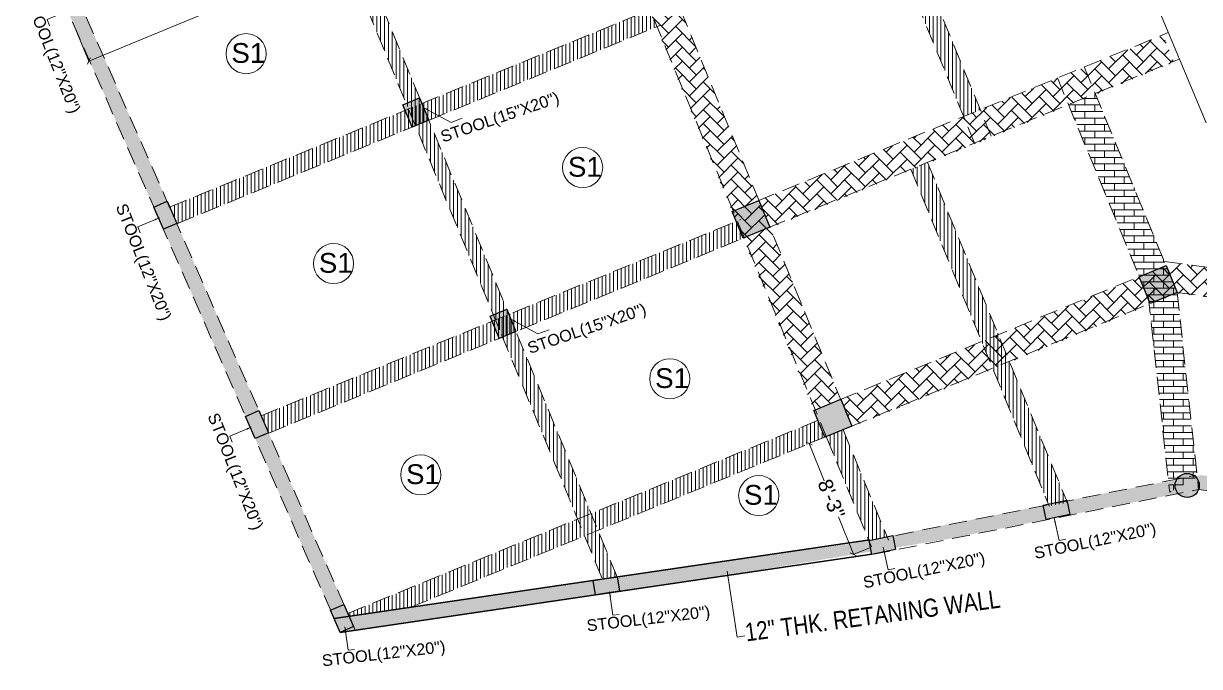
# Model space of a CAD drawing. Header units: inches. Extents: x 1182429 to 1211915, y -922309 to -906718.
# Drawn here: x 1182953 to 1183925, y -920591 to -920059 of the extents above; entities that cross this region are included whole.
import ezdxf

# ---------------------------------------------------------------- set-up
doc = ezdxf.new("R2010")
doc.units = ezdxf.units.IN
doc.header["$LTSCALE"] = 6
doc.header["$PDMODE"] = 2
doc.linetypes.add('CONTINOUS', pattern=[2000000, 1000000, 1000000])
doc.linetypes.add('DASHED2', pattern=[0.375, 0.25, -0.125])
for name, color, linetype in [('A-CUTOUT', 3, 'CONTINOUS'), ('COLL SIZE', 160, 'Continuous'), ('DIM', 7, 'Continuous'), ('door', 5, 'Continuous'), ('FITTING', 24, 'Continuous'), ('Plot Boundary', 245, 'Continuous')]:
    doc.layers.add(name, color=color, linetype=linetype)
for name, color, linetype, lineweight in [('col hatch', 13, 'Continuous', 30), ('column', 240, 'Continuous', 25), ('v.b', 200, 'Continuous', 5), ('W', 250, 'Continuous', 5), ('wall', 7, 'Continuous', 30)]:
    doc.layers.add(name, color=color, linetype=linetype, lineweight=lineweight)
doc.styles.add('A', font='arial.ttf')
doc.styles.add('ARI', font='arial.ttf')
doc.styles.add('TYTLE-TEXT', font='swissel.ttf', dxfattribs={"width": 0.75, "height": 250})
doc.dimstyles.new('Copy(2) of AA', dxfattribs={"dimtxt": 12, "dimasz": 4, "dimexe": 0.18, "dimexo": 0, "dimgap": 0.09, "dimtad": 0, "dimdec": 0, "dimzin": 0, "dimdsep": 46, "dimlunit": 3, "dimtxsty": 'ARI', "dimblk": 'OBLIQUE', "dimcen": 0.09, "dimclrd": 7, "dimclre": 7, "dimclrt": 7, "dimadec": 0, "dimazin": 0, "dimtfac": 1, "dimtdec": 0, "dimtofl": 0, "dimtmove": 0, "dimatfit": 3, "dimfxl": 1, "dimtolj": 1, "dimtzin": 0, "dimlwd": 5, "dimlwe": 5, "dimarcsym": 0})
pattern_1 = [(90, (-20156.25515133678, -15772.31682772096), (-3.175, 0), [])]

# ---------------------------------------------------------------- blocks, each defined once
blk = doc.blocks.new('_Oblique')
at = {"layer": 'DIM', "color": 0, "lineweight": -2}
blk.add_line((-0.5, -0.5), (0.5, 0.5), dxfattribs=at)
blk = doc.blocks.new('*D170')
at = {"layer": 'Defpoints', "color": 0, "ltscale": 6, "transparency": 16777216}
for p in [(1183405.317838063, -919888.0419132428, -8022.922091387296), (1182993.258883086, -920058.0887407814, -17289.02613338118), (1183006.611779637, -920090.4455961168)]:
    blk.add_point(p, dxfattribs=at)
at = {"layer": 'wall', "color": 7, "lineweight": 5, "ltscale": 6, "transparency": 16777216}
for p, q in [((1183405.317838063, -919888.0419132428), (1183418.739399201, -919920.5651572032)), ((1183418.670734615, -919920.3987685782), (1183218.914893024, -920002.8332035893)), ((1183006.611779637, -920090.4455961168), (1183180.650881524, -920018.6238415206)), ((1182993.258883086, -920058.0887407814), (1183006.680444224, -920090.6119847419))]:
    blk.add_line(p, q, dxfattribs=at)
at = {"layer": 'wall', "color": 7, "lineweight": 5, "ltscale": 6, "transparency": 16777216, "xscale": 4, "yscale": 4, "zscale": 4}
for p, rotation in [((1183418.670734615, -919920.3987685782), 22.42476301052546), ((1183006.611779637, -920090.4455961168), 202.4247630105255)]:
    blk.add_blockref('_Oblique', p, dxfattribs=dict(at, rotation=rotation))
at = {"layer": 'wall', "color": 7, "ltscale": 6, "transparency": 16777216, "insert": (1183199.782887274, -920010.728522555), "char_height": 12, "attachment_point": 5, "rotation": 22.424763010525457, "style": 'ARI'}
blk.add_mtext('\\A1;37\'-2"', dxfattribs=at)
blk = doc.blocks.new('*D130')
at = {"layer": 'Defpoints', "color": 0, "ltscale": 6, "transparency": 16777216}
for p in [(1183616.720511067, -920401.2020202496, -8022.884435795179), (1183639.162299046, -920498.6321459678), (1183653.309270743, -920492.9930300137, -8022.884435795179)]:
    blk.add_point(p, dxfattribs=at)
at = {"layer": 'wall', "color": 7, "lineweight": 5, "ltscale": 6, "transparency": 16777216}
for p, q in [((1183616.720511067, -920401.2020202496), (1183602.406333507, -920406.9077860325)), ((1183602.573539369, -920406.8411362036), (1183614.92582478, -920437.8295807636)), ((1183639.162299046, -920498.6321459678), (1183626.810013635, -920467.6437014081)), ((1183653.309270743, -920492.9930300137), (1183638.995093184, -920498.6987957967))]:
    blk.add_line(p, q, dxfattribs=at)
at = {"layer": 'wall', "color": 7, "lineweight": 5, "ltscale": 6, "transparency": 16777216, "xscale": 4, "yscale": 4, "zscale": 4}
for p, rotation in [((1183602.573539369, -920406.8411362036), 111.7326909700284), ((1183639.162299046, -920498.6321459678), 291.7326909700284)]:
    blk.add_blockref('_Oblique', p, dxfattribs=dict(at, rotation=rotation))
at = {"layer": 'wall', "color": 7, "ltscale": 6, "transparency": 16777216, "insert": (1183620.867919208, -920452.7366410857), "char_height": 12, "attachment_point": 5, "rotation": 291.7326909700284, "style": 'ARI'}
blk.add_mtext('\\A1;8\'-3"', dxfattribs=at)

msp = doc.modelspace()

# ---------------------------------------------------------------- hatches: boundary and pattern name
at = {"layer": 'A-CUTOUT', "lineweight": 0, "ltscale": 0.3}
h = msp.add_hatch(dxfattribs=at)
h.set_pattern_fill('AR-BRSTD', color=256, scale=0.08)
h.set_pattern_definition([(0, (44398.92214466096, -17805.98634483048), (0, 5.419344), []), (90, (44398.92214466096, -17805.98634483048), (-8.128, 5.419344), [5.419344, -5.419344])])
h.paths.add_polyline_path([(1183839.24975495, -920117.2968823076), (1183906.777382315, -920280.68586304), (1183923.574213866, -920434.7019335352), (1183900.797789081, -920447.226165093), (1183883.423950156, -920287.9193105635), (1183817.050969592, -920126.4190492397)])
at = {"layer": 'col hatch', "lineweight": 25, "ltscale": 100, "true_color": 0x52271e}
h = msp.add_hatch(color=19, dxfattribs=at)
h.dxf.hatch_style = 1
h.paths.add_polyline_path([(1183266.483239264, -920126.599045088), (1183280.357252604, -920120.8971371766), (1183287.959796486, -920139.3958216306), (1183274.085783146, -920145.0977295421)])
h = msp.add_hatch(color=19, dxfattribs=at)
h.dxf.hatch_style = 1
h.paths.add_polyline_path([(1183338.582805257, -920301.4414873564), (1183352.456818597, -920295.739579445), (1183360.059362479, -920314.238263899), (1183346.185349139, -920319.9401718104)])
at = {"layer": 'COLL SIZE', "lineweight": 25, "ltscale": 100}
h = msp.add_hatch(color=256, dxfattribs=at)
h.dxf.hatch_style = 1
h.paths.add_polyline_path([(1183068.436388373, -920229.6150125057), (1183060.405855387, -920211.2980674488), (1183071.395176209, -920206.4742464198), (1183079.42439796, -920224.7917670504)])
h = msp.add_hatch(color=256, dxfattribs=at)
h.dxf.hatch_style = 1
h.paths.add_polyline_path([(1183144.395555557, -920402.8712452217), (1183136.365022571, -920384.5543001648), (1183147.354343393, -920379.7304791359), (1183155.383565144, -920398.0479997664)])
h = msp.add_hatch(color=256, dxfattribs=at)
h.dxf.hatch_style = 1
h.paths.add_polyline_path([(1183796.205018445, -920457.949197806), (1183815.776550692, -920453.8315376036), (1183818.247146813, -920465.5744569513), (1183798.675614567, -920469.6921171532)])
h = msp.add_hatch(color=256, dxfattribs=at)
h.dxf.hatch_style = 1
h.paths.add_polyline_path([(1183652.073972682, -920487.12157034), (1183671.645504929, -920483.0039101377), (1183674.11610105, -920494.7468294854), (1183654.544568804, -920498.8644896873)])
h = msp.add_hatch(color=256, dxfattribs=at)
h.dxf.hatch_style = 1
h.paths.add_polyline_path([(1183424.015269173, -920520.2734191084), (1183443.791471523, -920517.2898272038), (1183445.581626665, -920529.1555486134), (1183425.805424316, -920532.1391405175)])
h = msp.add_hatch(color=256, dxfattribs=at)
h.dxf.hatch_style = 1
h.paths.add_polyline_path([(1183214.681340416, -920563.1869878726), (1183206.65080743, -920544.8700428157), (1183217.640128252, -920540.0462217868), (1183225.669350003, -920558.3637424173)])
at = {"layer": 'column', "ltscale": 10}
h = msp.add_hatch(color=256, dxfattribs=at)
h.dxf.hatch_style = 1
h.paths.add_polyline_path([(1183538.774141934, -920214.8427117395), (1183560.972563278, -920205.7196590807), (1183570.095615937, -920227.9180804252), (1183547.897194593, -920237.0411330841)])
h = msp.add_hatch(color=256, dxfattribs=at)
h.dxf.hatch_style = 1
h.paths.add_polyline_path([(1183875.592641288, -920268.8639898893), (1183897.791062632, -920259.7409372304), (1183906.914115291, -920281.9393585749), (1183884.715693946, -920291.0624112338)])
h = msp.add_hatch(color=256, dxfattribs=at)
h.dxf.hatch_style = 1
h.paths.add_polyline_path([(1183606.436644005, -920379.4806664197), (1183628.635065349, -920370.3576137611), (1183637.758118008, -920392.5560351055), (1183615.559696664, -920401.6790877642)])
h = msp.add_hatch(color=256, dxfattribs=at)
h.dxf.hatch_style = 1
edge = h.paths.add_edge_path()
edge.add_arc((1183915.252739371, -920441.6561052875), 9.999999999999998, 0, 360)
h = msp.add_hatch(color=256, dxfattribs=at)
h.dxf.hatch_style = 1
edge = h.paths.add_edge_path()
edge.add_arc((1183915.252739371, -920441.6561052874), 9.999999999999998, 0, 360)
at = {"layer": 'door', "lineweight": 0, "ltscale": 0.3}
h = msp.add_hatch(dxfattribs=at)
h.set_pattern_fill('AR-HBONE', color=256, scale=0.08)
h.set_pattern_definition([(45, (44398.92215663171, -17805.9864268346), (0, 11.49472783496852), [24.384, -8.128]), (135, (44404.66951663163, -17800.23906683456), (1.13686837721616e-15, 11.49472783496852), [24.384, -8.128])])
h.paths.add_polyline_path([(1183269.263998896, -919559.0644922019), (1183291.46242436, -919549.9414495658), (1183628.635046758, -920370.3576214017), (1183606.589130858, -920379.3984379194)])
h = msp.add_hatch(dxfattribs=at)
h.set_pattern_fill('AR-HBONE', color=256, scale=0.08)
h.set_pattern_definition([(45, (-19877.62189945811, -16450.29360530793), (0, 11.49472783496852), [24.384, -8.128]), (135, (-19871.87453945819, -16444.54624530789), (1.13686837721616e-15, 11.49472783496852), [24.384, -8.128])])
h.paths.add_polyline_path([(1183577.694337155, -920198.9312547543), (1183895.281050857, -920069.093136033), (1183904.550426393, -920091.2317365906), (1183570.36533153, -920228.5743057266), (1183560.972556746, -920205.71959031)])
h = msp.add_hatch(dxfattribs=at)
h.set_pattern_fill('AR-HBONE', color=256, scale=0.08)
h.set_pattern_definition([(45, (-19809.95939738746, -16614.93155998818), (0, 11.49472783496852), [24.384, -8.128]), (135, (-19804.21203738754, -16609.18419998814), (1.13686837721616e-15, 11.49472783496852), [24.384, -8.128])])
h.paths.add_polyline_path([(1183645.356839225, -920363.5692094346), (1183904.840132671, -920257.4587414847), (1183983.735059749, -920267.8526827729), (1183994.462356382, -920293.4733229436), (1183907.183673811, -920282.5952545599), (1183638.027833601, -920393.2122604068), (1183628.635058817, -920370.3575449903)])
at = {"layer": 'FITTING', "lineweight": 0, "ltscale": 0.3}
h = msp.add_hatch(dxfattribs=at)
h.set_pattern_fill('ANSI31', color=256, angle=45)
h.set_pattern_definition(pattern_1)
h.paths.add_polyline_path([(1182749.103556291, -918832.6620047267), (1182717.175937162, -918754.7828018967), (1182705.912029097, -918759.3992429976), (1182841.164737776, -919087.388927583), (1182909.791066668, -919253.808721961), (1182984.189288588, -919434.2254365667), (1183033.655270854, -919554.1811260278), (1183098.473737428, -919711.3668017497), (1183146.359532154, -919827.490514625), (1183177.063203766, -919901.9473418935), (1183212.20404994, -919987.1643786926), (1183238.178391195, -920050.1525145959), (1183289.138326016, -920173.7310596145), (1183324.805254892, -920260.223854224), (1183366.977365936, -920362.4918053425), (1183403.395061714, -920450.8052200482), (1183431.554914834, -920519.0932523768), (1183443.791471523, -920517.2898272038), (1183416.697837917, -920451.5873482574), (1183386.324700273, -920377.9320704218), (1183364.020031051, -920323.8429398277), (1183337.84957176, -920260.379214983), (1183310.675532881, -920194.48179579), (1183273.169297948, -920103.5286586143), (1183244.195090257, -920033.2658052162), (1183219.093667066, -919972.3945076617), (1183193.550263372, -919910.4514012896), (1183162.276458703, -919834.6119934922), (1183131.167701167, -919759.1728272696), (1183100.523172162, -919684.8594216388), (1183081.628190192, -919639.0388296745), (1183054.105290621, -919572.29541849), (1183024.202075172, -919499.77970846), (1182998.725323969, -919437.9982352993), (1182975.253912763, -919381.0797392954), (1182945.319184207, -919308.4876095471), (1182906.154293674, -919213.5122096608), (1182866.167113867, -919116.5427469367), (1182833.81427488, -919038.0866660324), (1182788.487048192, -918928.1675159478), (1182761.509229572, -918862.7459335912)])
h = msp.add_hatch(dxfattribs=at)
h.set_pattern_fill('ANSI31', color=256, angle=45)
h.set_pattern_definition([(90, (53170.20079468028, -17807.47920022742), (-3.175, 0), [])])
h.paths.add_polyline_path([(1183479.771893466, -919487.2620245776), (1183744.25135146, -920130.7995185605), (1183730.37733812, -920136.5014264722), (1183460.870271696, -919480.7306401415), (1183474.744287611, -919475.0287384941)])
h = msp.add_hatch(dxfattribs=at)
h.set_pattern_fill('ANSI31', color=256, angle=45)
h.set_pattern_definition([(90, (-20295.13197329338, -15432.44650567067), (-3.175, 0), [])])
h.paths.add_polyline_path([(1183418.656330323, -920069.4390176194), (1183470.98097197, -920047.9347649656), (1183476.682874707, -920061.8087657138), (1183134.12863596, -920202.5908797575), (1183079.42439796, -920224.7917670504), (1183073.515047035, -920211.3104284047)])
h = msp.add_hatch(dxfattribs=at)
h.set_pattern_fill('ANSI31', color=256, angle=45)
h.set_pattern_definition([(90, (53172.83077672799, -17805.98643778451), (-3.175, 0), [])])
h.paths.add_polyline_path([(1183694.256299354, -920198.56075429), (1183686.633143823, -920180.0118729168), (1183700.507161938, -920174.3099766243), (1183816.188316712, -920455.7886908283), (1183801.19830963, -920458.7751306578)])
h = msp.add_hatch(dxfattribs=at)
h.set_pattern_fill('ANSI31', color=256, angle=45)
h.set_pattern_definition([(90, (-20223.92955452157, -15607.65013100021), (-3.175, 0), [])])
h.paths.add_polyline_path([(1183489.858749094, -920244.6426429489), (1183542.183390742, -920223.1383902951), (1183547.885293479, -920237.0123910434), (1183205.331054732, -920377.7945050871), (1183155.497766701, -920398.3084858886), (1183149.187093419, -920383.9116360957)])
h = msp.add_hatch(dxfattribs=at)
h.set_pattern_fill('ANSI31', color=256, angle=45)
h.set_pattern_definition(pattern_1)
h.paths.add_polyline_path([(1183557.533152279, -920409.3093396696), (1183609.857793927, -920387.8050870158), (1183615.559696664, -920401.6790877641), (1183273.005457917, -920542.4612018078), (1183221.993579033, -920549.9796318884), (1183220.964167509, -920547.631634022)])
h = msp.add_hatch(dxfattribs=at)
h.set_pattern_fill('ANSI31', color=256, angle=45)
h.set_pattern_definition([(90, (53024.76206954406, -17837.00269864744), (-3.175, 0), [])])
h.paths.add_polyline_path([(1183618.621563892, -920405.827601303), (1183616.721468199, -920401.2016187413), (1183630.595253447, -920395.499826301), (1183666.942068189, -920483.9377357768), (1183651.948268395, -920486.9170749477)])
at = {"layer": 'Plot Boundary', "ltscale": 10}
h = msp.add_hatch(dxfattribs=at)
h.set_pattern_fill('AR-CONC', color=250, scale=0.06)
h.set_pattern_definition([(49.99999999999999, (-20156.25515133678, -15772.31682772096), (10.93108013976024, -0.9563451323341852), [1.143, -12.573]), (355, (-20156.25515133678, -15772.31682772096), (-2.11460528549816, 11.46341071434211), [0.9144, -10.0584350502]), (100.4514447, (-20155.34423091682, -15772.39652293094), (8.816474825421196, 10.50706511473171), [0.9714005279999998, -10.685414676]), (46.18420000000001, (-20156.25515133678, -15769.26882772101), (16.26474245352779, -2.522539675963629), [1.7145, -18.8595]), (96.63555760999994, (-20154.89975733683, -15769.47903772094), (14.24424804309018, 14.84556747586329), [1.4571013884, -16.0281364896]), (351.1841511700001, (-20156.25515133678, -15769.26882772101), (14.24424804389862, 14.84556747513196), [1.3715980242, -15.0875839152]), (21, (-20154.7311513368, -15770.030827721), (9.096863476147949, -6.135911891225256), [1.143, -12.573]), (326.0000000000001, (-20154.7311513368, -15770.030827721), (3.708121700858824, 11.05127796733916), [0.9144, -10.0584]), (71.45144499999999, (-20153.97307938081, -15770.54215371492), (12.80498515672297, 4.915366133154314), [0.971400528, -10.685396256]), (37.50000000000001, (-20156.25515133678, -15772.31682772096), (0.185316195035509, 5.073302332389186), [0, -9.93648, 0, -10.2108, 0, -10.0965]), (7.499999999999999, (-20156.25515133678, -15772.31682772096), (4.009179750618345, 6.010834489087171), [0, -5.821679999999999, 0, -9.70788, 0, -3.8481]), (327.5, (-20159.65367133683, -15772.31682772096), (8.135435710012283, -0.3437246395604066), [0, -3.81, 0, -11.8872, 0, -15.7734]), (317.5, (-20161.1776713368, -15772.31682772096), (8.887750883161083, 1.525589461999982), [0, -4.952999999999999, 0, -7.89432, 0, -11.2014])])
h.paths.add_polyline_path([(1184025.012524817, -920446.8833604113), (1184060.791977672, -920451.8923000605), (1184066.181237461, -920464.7637895481), (1183924.692550585, -920444.9560998684), (1183716.167253524, -920486.1721385568), (1183528.973095622, -920516.8648245235), (1183373.377978936, -920539.7973459533), (1183214.681340416, -920563.1869878726), (1183021.992680263, -920123.6809666374), (1182748.763695847, -919500.4694931072), (1182460.553049185, -918843.0861551821), (1182822.165367084, -918696.0772321811), (1182994.147877078, -918626.3291072135), (1183183.910107257, -918549.3703528314), (1183188.456595527, -918560.4757319068), (1183003.273859242, -918635.6683292036), (1182826.914882173, -918707.2780797044), (1182637.763870001, -918784.0819771512), (1182476.495759003, -918849.5641509779), (1182540.434653104, -918995.4031895918), (1182612.710224441, -919160.2574615849), (1182763.440029046, -919504.05899433), (1182872.473042467, -919752.7537845357), (1182968.683299293, -919972.2009857665), (1183051.704950949, -920161.566129344), (1183110.935232712, -920296.6652340537), (1183199.043888949, -920497.6333912251), (1183221.93282209, -920549.9885866033), (1183381.547899654, -920526.4635797476), (1183547.135604945, -920502.0582919663), (1183637.359326658, -920489.8133246324), (1183721.398248805, -920473.1151711503), (1183849.784528223, -920447.6053984892), (1183926.356264648, -920433.0719906511)])

# ---------------------------------------------------------------- linework, layer by layer
at = {"layer": 'col hatch', "color": 19, "lineweight": 25, "ltscale": 100, "true_color": 0x52271e}
for points, elevation in [([(1183266.483239264, -920126.599045088), (1183280.357252604, -920120.8971371766), (1183287.959796486, -920139.3958216306), (1183274.085783146, -920145.0977295421), (1183266.483239264, -920126.599045088)], -13508.91588974975), ([(1183338.582805257, -920301.4414873564), (1183352.456818597, -920295.739579445), (1183360.059362479, -920314.238263899), (1183346.185349139, -920319.9401718104), (1183338.582805257, -920301.4414873564)], -13502.82769431131)]:
    msp.add_lwpolyline(points, dxfattribs=dict(at, elevation=elevation))
at = {"layer": 'COLL SIZE', "lineweight": 25, "ltscale": 100}
for points, elevation in [([(1183068.436388373, -920229.6150125057), (1183060.405855387, -920211.2980674488), (1183071.395176209, -920206.4742464198), (1183079.42439796, -920224.7917670504), (1183068.436388373, -920229.6150125057)], -19913.2677820381), ([(1183144.395555557, -920402.8712452217), (1183136.365022571, -920384.5543001648), (1183147.354343393, -920379.7304791359), (1183155.383565144, -920398.0479997664), (1183144.395555557, -920402.8712452217)], -19794.58000227964), ([(1183796.205018445, -920457.949197806), (1183815.776550692, -920453.8315376036), (1183818.247146813, -920465.5744569513), (1183798.675614567, -920469.6921171532), (1183796.205018445, -920457.949197806)], -8022.884435795178), ([(1183652.073972682, -920487.12157034), (1183671.645504929, -920483.0039101377), (1183674.11610105, -920494.7468294854), (1183654.544568804, -920498.8644896873), (1183652.073972682, -920487.12157034)], -8022.884435795179), ([(1183424.015269173, -920520.2734191084), (1183443.791471523, -920517.2898272038), (1183445.581626665, -920529.1555486134), (1183425.805424316, -920532.1391405175), (1183424.015269173, -920520.2734191084)], -13459.77636011887), ([(1183214.681340416, -920563.1869878726), (1183206.65080743, -920544.8700428157), (1183217.640128252, -920540.0462217868), (1183225.669350003, -920558.3637424173), (1183214.681340416, -920563.1869878726)], -19470.42065313823)]:
    msp.add_lwpolyline(points, dxfattribs=dict(at, elevation=elevation))
at = {"layer": 'column', "ltscale": 10, "elevation": -8022.884435795179}
for points in [[(1183538.774141934, -920214.8427117395), (1183560.972563278, -920205.7196590807), (1183570.095615937, -920227.9180804252), (1183547.897194593, -920237.0411330841), (1183538.774141934, -920214.8427117395)], [(1183875.592641288, -920268.8639898893), (1183897.791062632, -920259.7409372304), (1183906.914115291, -920281.9393585749), (1183884.715693946, -920291.0624112338), (1183875.592641288, -920268.8639898893)], [(1183606.436644005, -920379.4806664197), (1183628.635065349, -920370.3576137611), (1183637.758118008, -920392.5560351055), (1183615.559696664, -920401.6790877642), (1183606.436644005, -920379.4806664197)]]:
    msp.add_lwpolyline(points, dxfattribs=at)
at = {"layer": 'column', "ltscale": 10}
for centre in [(1183915.252739371, -920441.6561052875, -4053.763878053162), (1183915.252739371, -920441.6561052874, -8022.884435795178)]:
    msp.add_circle(centre, 9.999999999999998, dxfattribs=at)
at = {"layer": 'v.b', "linetype": 'DASHED2', "ltscale": 10}
for p, q in [((1182704.85641287, -918756.8393590824, -8010.108219088374), (1183431.571482781, -920519.1334298754, -13459.77636011887)), ((1183443.791488468, -920517.2898246472, -13459.77636011887), (1182715.974967971, -918752.324720985, -8010.109123361724)), ((1182460.553049185, -918843.0861551821, 5509.876187883996), (1183214.681340416, -920563.1869878726, -19470.42065313823)), ((1182471.543217094, -918838.2678350066, 5509.876187883996), (1183226.988695887, -920561.3730575958, -19150.04367516137)), ((1183451.602238861, -919458.1794497008, -8022.884435795178), (1183739.358663288, -920158.3549932323, -8022.884435795178)), ((1183465.476252201, -919452.477541789, -8022.884435795178), (1183753.232676629, -920152.6530853205, -8022.884435795178)), ((1183260.140908646, -919536.8659265123, -8022.884435795179), (1183616.720511067, -920401.2020202494, -8037.561601383883)), ((1183282.339329991, -919527.7428738535, -8022.884435795179), (1183637.757401383, -920392.5563513519, -8022.884435795179)), ((1183073.515047035, -920211.3104284047, -19598.75671222849), (1183473.956015997, -920046.7381829335, -7916.335692536466)), ((1183079.538599472, -920225.0522530684, -19589.37309004264), (1183479.657923909, -920060.6121962738, -7916.335692536466)), ((1183538.774280415, -920214.8430486945, -8022.884435795179), (1183899.587316968, -920066.8776270023)), ((1183547.885293479, -920237.0123910434, -16950.77204478203), (1183908.74078721, -920088.7394040584)), ((1183830.12852236, -920095.1028895963, -8022.884435795178), (1183906.914107651, -920281.9393399842, -8022.884435795178)), ((1183807.930093375, -920104.2259236643, -8022.884435795178), (1183884.715686306, -920291.062392643, -8022.884435795178)), ((1183700.511343724, -920174.3201518646, -8022.884435795178), (1183816.188316712, -920455.7886908283, -8022.884435795178)), ((1183686.637325608, -920180.0220481572, -8022.884435795178), (1183801.19830963, -920458.7751306578, -8022.884435795178)), ((1183149.187093419, -920383.9116360957, -19794.58000227964), (1183546.055581985, -920221.5806251884, -7910.24749709802)), ((1183155.497766702, -920398.3084858885, -19470.6853102177), (1183551.757489897, -920235.4546385286, -7910.24749709802)), ((1183896.395929624, -920256.3462675406, -8022.89884695344), (1183983.735059749, -920267.8526827729, -8022.806657543803)), ((1183606.436644004, -920379.4806664196, -8022.884435795179), (1183897.79102443, -920259.7408442764, -8022.884435795179)), ((1183615.559696663, -920401.6790877642, -8022.884435795179), (1183906.914077089, -920281.939265621, -8022.884435795179)), ((1183883.055580871, -920284.5413453834, -8022.884435795178), (1183900.834016166, -920447.5580866769, -6120.178434088649)), ((1183906.914115291, -920281.9393585749, -8022.884435795178), (1183924.692550585, -920444.9560998684, -6120.178434088649)), ((1183906.914115291, -920281.9393585749, -8022.884435795178), (1183994.462356382, -920293.4733229436, -8022.792025661836)), ((1183220.964167509, -920547.6316340219, -19159.45576932867), (1183613.913947925, -920386.1380988125, -7695.581864762387)), ((1183273.005457917, -920542.4612018078, -17906.61783711825), (1183619.615855836, -920400.0121121528, -7695.581864762387)), ((1183616.720511067, -920401.2020202493, -8022.884435795179), (1183654.245596187, -920492.506859603, -8022.884435795179)), ((1183630.595253447, -920395.4998263008, -8022.884435795179), (1183668.120338568, -920486.8046656544, -8022.884435795179)), ((1183652.117666, -920487.3292477919, -8022.884435795178), (1183922.353817448, -920433.186209159, -6120.178434088314)), ((1183654.544568804, -920498.8644896873, -8022.884435795178), (1183924.692550585, -920444.9560998684, -6120.178434088314)), ((1183924.692550373, -920444.9560999913, -6120.178435497622), (1184066.181237461, -920464.7637895481, -5181.915763609291))]:
    msp.add_line(p, q, dxfattribs=at)
at = {"layer": 'W', "ltscale": 10}
msp.add_lwpolyline([(1183737.55139218, -919679.8775965219), (1183930.86905502, -920141.5896613575)], dxfattribs=at)
for centre in [(1183136.826121377, -920084.3121321795), (1183415.210888668, -920178.5337116934, -6.088195438445837), (1183209.185007201, -920258.0156321356, -6.088195438445837), (1183487.310454705, -920353.3761540678), (1183281.284573238, -920432.85807451), (1183560.850478394, -920449.9889850942)]:
    msp.add_circle(centre, 16.6015766520879, dxfattribs=at)
at = {"layer": 'wall', "color": 5, "ltscale": 6}
for p, q in [((1183652.691355187, -920486.5008660262, -8022.884435795179), (1183209.686223562, -920551.7935621652, -19554.90247460074)), ((1183654.441083393, -920498.3726161586, -8022.884435795179), (1183214.681340416, -920563.1869878726, -19470.42065313823))]:
    msp.add_line(p, q, dxfattribs=at)

# ---------------------------------------------------------------- texts
at = {"style": 'A'}
for p in [(1183124.664611661, -920091.9181509046), (1183403.049378953, -920186.1397304185, -6.088195438445837), (1183197.023497486, -920265.6216508606, -6.088195438445837), (1183475.148944989, -920360.9821727929), (1183269.123063523, -920440.4640932351), (1183548.688968678, -920457.5950038193)]:
    msp.add_text('S1', height=16.35555555555556, dxfattribs=at).set_placement(p)
at = {"layer": 'COLL SIZE', "linetype": 'ByBlock', "style": 'TYTLE-TEXT', "width": 0.8133836126602346}
msp.add_text('12" THK. RETANING WALL', height=15.00675748188073, rotation=7.594458509916318, dxfattribs=at).set_placement((1183550.668748398, -920570.7292342851, -15209.14944500771))
at = {"layer": 'wall', "lineweight": 25, "style": 'ARI'}
for s, height, rotation, p in [('STOOL(12"X20")', 9.599999999999998, 291.6154977829513, (1182953.6232147, -920039.2592723498, 2670.638308211735)), ('STOOL(15"X20")', 9.599999999999998, 18.92687248981113, (1183299.695780991, -920157.9366539938, -14329.71433198165)), ('STOOL(12"X20")', 9.599999999999998, 291.6154977829513, (1183028.820184753, -920210.7769999116, 46.39665955481905)), ('STOOL(15"X20")', 9.599999999999998, 18.92687248981113, (1183371.587246921, -920332.8646207144, -14323.6261365432)), ('STOOL(12"X20")', 9.599999999999998, 291.6154977829513, (1183104.778039843, -920384.033808578, 165.0844393132757)), ('STOOL(12"X20")', 9.6, 11.74831560233518, (1183789.698139501, -920502.5300427781, -14323.6261365432)), ('STOOL(12"X20")', 9.6, 11.74831560233518, (1183648.265946899, -920526.838965916, -14323.6261365432)), ('STOOL(12"X20")', 9.599999999999998, 6.653548815268162, (1183419.102095052, -920562.4558899455, -14323.6261365432)), ('STOOL(12"X20")', 9.599999999999998, 6.653548815268162, (1183200.139934357, -920591.444080263, 165.0844393132757))]:
    msp.add_text(s, height=height, rotation=rotation, dxfattribs=at).set_placement(p)

# ---------------------------------------------------------------- dimensions: what is measured, and where the dimension line sits
at = {"layer": 'wall', "color": 2, "ltscale": 6}
dim = msp.add_linear_dim(base=(1183006.611779637, -920090.4455961168), p1=(1183405.317838063, -919888.0419132428, -8022.922091387296), p2=(1182993.258883086, -920058.0887407814, -17289.02613338118), angle=202.4247630105597, dimstyle='Copy(2) of AA', override={"dimfxl": 0.18, "dimarcsym": 1}, dxfattribs=at)
dim.commit()
dim.dimension.update_dxf_attribs({"geometry": '*D170', "text_midpoint": (1183199.782887274, -920010.728522555), "dimtype": 129})
at = {"layer": 'wall', "color": 5, "ltscale": 6}
dim = msp.add_aligned_dim(p1=(1183616.720511067, -920401.2020202494, -8022.884435795179), p2=(1183653.309270743, -920492.9930300136, -8022.884435795179), distance=-15.229459509119675, dimstyle='Copy(2) of AA', override={"dimfxl": 0.18, "dimarcsym": 1}, dxfattribs=at)
dim.commit()
dim.dimension.update_dxf_attribs({"geometry": '*D130', "text_midpoint": (1183620.867919208, -920452.7366410857)})

# ---------------------------------------------------------------- leaders
for points in [[(1182989.961665016, -920048.6127777796, 8971.380008959759), (1182972.174813858, -920056.123634795, 8971.380008959759), (1182974.056809922, -920061.1628693265, 8971.380008959759)], [(1183283.919966514, -920129.009008237, -12807.09683691555), (1183306.335261527, -920141.3376879925, -12807.09683691555), (1183315.595335306, -920137.8187969463, -12807.09683691555)], [(1183065.158635068, -920220.1305053415, 6347.138360302843), (1183047.37178391, -920227.6413623568, 6347.138360302843), (1183049.253779975, -920232.6805968884, 6347.138360302843)], [(1183355.811432445, -920303.9369749577, -12801.0086414771), (1183378.226727458, -920316.2656547131, -12801.0086414771), (1183387.486801237, -920312.746763667, -12801.0086414771)], [(1183141.116490159, -920393.3873140079, 6465.826140061299), (1183123.329639001, -920400.8981710232, 6465.826140061299), (1183125.211635065, -920405.9374055548, 6465.826140061299)], [(1183805.140416604, -920468.331985625, -8022.884435795178), (1183809.492129748, -920487.1428239889, -8022.884435795178), (1183814.779330039, -920486.152214613, -8022.884435795178)], [(1183663.708224003, -920492.6409087628, -8022.884435795178), (1183668.059937147, -920511.4517471268, -8022.884435795178), (1183673.347137438, -920510.4611377509, -8022.884435795178)], [(1183437.520263565, -920529.764268636, -8022.884435795178), (1183440.184318953, -920548.8872353549, -8022.884435795178), (1183445.538599873, -920548.3700606441, -8022.884435795178)], [(1183218.55810287, -920558.7524589535, 6465.826140061299), (1183221.222158258, -920577.8754256724, 6465.826140061299), (1183226.576439178, -920577.3582509616, 6465.826140061299)]]:
    msp.add_leader(points, dimstyle='Copy(2) of AA', override={"dimgap": 0.09, "dimtad": 0, "dimfxl": 0.18, "dimarcsym": 1}, dxfattribs=at)
at = {"layer": 'wall', "color": 2, "ltscale": 6}
msp.add_leader([(1183534.857206852, -920512.6924415539, -15124.18330104295), (1183542.908862025, -920567.1745948724, -15124.18330104295), (1183549.247197837, -920565.9528479148, -15124.18330104295)], dimstyle='Copy(2) of AA', override={"dimgap": 0.09, "dimtad": 0, "dimfxl": 2, "dimarcsym": 1}, dxfattribs=at)

doc.saveas('drawing.dxf')
